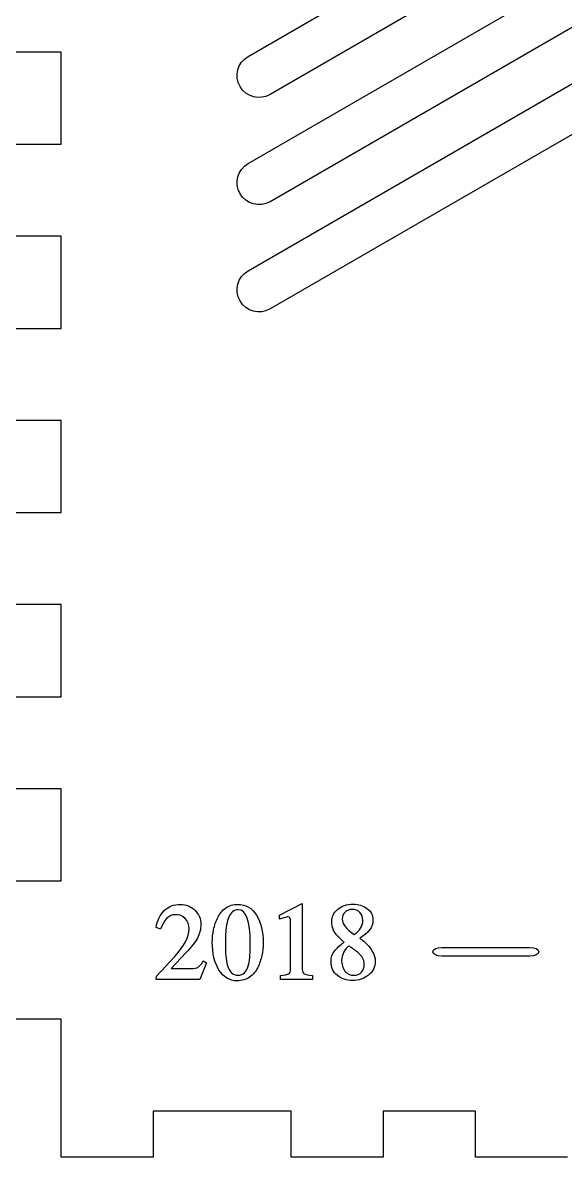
# Model space of a CAD drawing. Extents: x 0 to 1030, y 175 to 747.
# Drawn here: x 600.9 to 659.9, y 396.8 to 520 of the extents above; entities that cross this region are included whole.
import ezdxf

# ---------------------------------------------------------------- set-up
doc = ezdxf.new("R2010")
doc.units = 0
doc.layers.add('Layer_1', color=7, linetype='CONTINUOUS')

msp = doc.modelspace()

# ---------------------------------------------------------------- linework, layer by layer
at = {"layer": 'Layer_1', "color": 1}
for points in [[(625.426083, 516.331346), (724.139722, 573.323692)], [(726.526656, 569.1894), (627.813017, 512.197054)], [(625.426019, 504.689799), (724.139658, 561.682145)], [(726.526607, 557.547828), (627.812968, 500.555482)], [(625.42597, 493.048227), (724.139609, 550.040573)], [(726.526544, 545.90628), (627.812905, 488.913934)], [(600.126999, 506.809953), (605.126999, 506.809953), (605.126999, 516.809953), (600.126999, 516.809953)], [(600.126999, 486.809953), (605.126999, 486.809953), (605.126999, 496.809953), (600.126999, 496.809953)], [(600.126999, 466.809953), (605.126999, 466.809953), (605.126999, 476.809953), (600.126999, 476.809953)], [(600.126999, 446.809953), (605.126999, 446.809953), (605.126999, 456.809953), (600.126999, 456.809953)], [(600.126999, 426.809953), (605.126999, 426.809953), (605.126999, 436.809953), (600.126999, 436.809953)], [(660.126998, 396.809953), (650.126998, 396.809953), (650.126998, 401.809967), (640.126998, 401.809967), (640.126998, 396.809953), (630.126998, 396.809953), (630.126998, 401.809967), (615.126999, 401.809967), (615.126999, 396.809953), (605.126999, 396.809953), (605.126999, 411.809967), (600.126999, 411.809967)]]:
    msp.add_lwpolyline(points, dxfattribs=at)
for points in [[(625.426083, 516.331346)], [(625.426019, 504.689799)], [(625.42597, 493.048227)]]:
    msp.add_lwpolyline(points, close=True, dxfattribs=at)
at = {"layer": 'Layer_1', "color": 7}
for points in [[(628.843255, 422.652287), (628.843255, 423.093936), (631.318907, 424.360831), (631.318907, 417.201197)], [(615.927789, 421.594604), (615.428002, 421.757333)], [(630.040413, 417.201197), (630.040413, 422.419821)], [(625.669076, 420.060445), (625.668964, 420.060445)], [(618.670761, 419.002705), (617.05521, 417.305789), (619.193803, 417.305789)], [(636.387726, 419.758185), (636.364584, 419.735043)], [(646.474481, 419.603471), (656.065147, 419.603471)], [(620.925574, 417.933422), (620.193349, 416.131886), (615.428002, 416.131886), (615.462885, 416.492199), (617.450377, 418.619165)], [(620.565289, 418.131006), (620.925574, 417.933422)], [(638.0615, 417.770778), (638.061388, 417.770693)], [(656.065147, 418.638131), (646.474481, 418.638131)], [(632.411444, 416.131886), (628.947847, 416.131886), (628.947847, 416.561936)], [(632.411444, 416.561936), (632.411444, 416.131886)]]:
    msp.add_lwpolyline(points, dxfattribs=at)
for points in [[(637.898687, 422.53604)], [(627.075304, 420.072016)], [(646.474481, 419.603471)], [(639.246917, 418.096152)]]:
    msp.add_lwpolyline(points, close=True, dxfattribs=at)
at = {"layer": 'Layer_1', "color": 1}
for points in [[(624.552423, 513.070727), (623.891233, 514.215942), (624.280893, 515.670171), (625.426083, 516.331346)], [(627.813017, 512.197054), (626.667828, 511.535878), (625.213599, 511.925538), (624.552423, 513.070727)], [(624.55236, 501.42918), (623.891184, 502.574369), (624.28083, 504.028623), (625.426019, 504.689799)], [(627.812968, 500.555482), (626.667779, 499.894306), (625.21355, 500.283966), (624.55236, 501.42918)], [(624.552311, 489.787608), (623.891121, 490.932822), (624.280781, 492.387051), (625.42597, 493.048227)], [(627.812905, 488.913934), (626.667715, 488.252759), (625.213486, 488.642418), (624.552311, 489.787608)]]:
    msp.add_open_spline(points, degree=3, dxfattribs=at)
at = {"layer": 'Layer_1', "color": 7}
for points in [[(616.322957, 423.593723), (616.780119, 424.043133), (617.369012, 424.267838), (618.089638, 424.267838)], [(618.089638, 424.267838), (618.694007, 424.267838), (619.213154, 424.054751), (619.64708, 423.628577)], [(622.124001, 422.849871), (622.32547, 423.276026), (622.61217, 423.616959), (622.984101, 423.872671)], [(622.984101, 423.872671), (623.363765, 424.136116), (623.801557, 424.267838), (624.297478, 424.267838)], [(624.297478, 424.267838), (625.173062, 424.267838), (625.854929, 423.876538), (626.343079, 423.093936)], [(635.144087, 423.72157), (635.570242, 424.109004), (636.143633, 424.302721), (636.864258, 424.302721)], [(636.864258, 424.302721), (637.414403, 424.302721), (637.906429, 424.147744), (638.340336, 423.837789)], [(638.340336, 423.837789), (638.774261, 423.535604), (638.991224, 423.113315), (638.991224, 422.570922)], [(615.428002, 421.757333), (615.567476, 422.532183), (615.865795, 423.144313), (616.322957, 423.593723)], [(617.496859, 423.152046), (616.822743, 423.152046), (616.29972, 422.632898), (615.927789, 421.594604)], [(618.601024, 422.733623), (618.329828, 423.012571), (617.961773, 423.152046), (617.496859, 423.152046)], [(619.019447, 421.617859), (619.019447, 422.082754), (618.879972, 422.454675), (618.601024, 422.733623)], [(619.64708, 423.628577), (620.081006, 423.210155), (620.297969, 422.698759), (620.297969, 422.09439)], [(621.682352, 421.524866), (621.783068, 421.982028), (621.930284, 422.423696), (622.124001, 422.849871)], [(623.321159, 422.896409), (623.228176, 422.671704), (623.150687, 422.385004), (623.088693, 422.036309)], [(623.739581, 423.465933), (623.561367, 423.318707), (623.421893, 423.128866), (623.321159, 422.896409)], [(624.367215, 423.686772), (624.127006, 423.686772), (623.917795, 423.613159), (623.739581, 423.465933)], [(625.668964, 420.060445), (625.668964, 422.477996), (625.235047, 423.686772), (624.367215, 423.686772)], [(626.343079, 423.093936), (626.831229, 422.311335), (627.075304, 421.304028), (627.075304, 420.072016)], [(629.773064, 422.931235), (629.695585, 422.931235), (629.385648, 422.838252), (628.843255, 422.652287)], [(630.040413, 422.419821), (630.040413, 422.760764), (629.951296, 422.931235), (629.773064, 422.931235)], [(634.516454, 422.431448), (634.516454, 422.904095), (634.725665, 423.334135), (635.144087, 423.72157)], [(635.969304, 423.430994), (635.760084, 423.245028), (635.655473, 423.000953), (635.655473, 422.698769)], [(635.655473, 422.698769), (635.655473, 422.148624), (636.08939, 421.582976), (636.957222, 421.001824)], [(636.759639, 423.72157), (636.449702, 423.72157), (636.186258, 423.624711), (635.969304, 423.430994)], [(637.584856, 423.384512), (637.375654, 423.609217), (637.100582, 423.72157), (636.759639, 423.72157)], [(636.957222, 421.001824), (637.584865, 421.397011), (637.898687, 421.908416), (637.898687, 422.53604)], [(638.991224, 422.570922), (638.991224, 421.780569), (638.514692, 421.12969), (637.561629, 420.618285)], [(637.898687, 422.53604), (637.898687, 422.884734), (637.794076, 423.167558), (637.584856, 423.384512)], [(617.450377, 418.619165), (618.496423, 419.750443), (619.019447, 420.750007), (619.019447, 421.617859)], [(620.297969, 422.09439), (620.297969, 421.55973), (620.170113, 421.063819), (619.914401, 420.606657)], [(621.542878, 420.153381), (621.542878, 420.618294), (621.589369, 421.075456), (621.682352, 421.524866)], [(623.088693, 422.036309), (623.034449, 421.687633), (622.999586, 421.350576), (622.984101, 421.025136)], [(634.574563, 421.896779), (634.535823, 422.06726), (634.516454, 422.245483), (634.516454, 422.431448)], [(634.690782, 421.489984), (634.652042, 421.59847), (634.613303, 421.734068), (634.574563, 421.896779)], [(634.923248, 421.106444), (634.814762, 421.25367), (634.737273, 421.381517), (634.690782, 421.489984)], [(619.914401, 420.606657), (619.66644, 420.149495), (619.251894, 419.614845), (618.670761, 419.002705)], [(622.263475, 417.14306), (621.783077, 417.933413), (621.542878, 418.936853), (621.542878, 420.153381)], [(622.984101, 421.025136), (622.968673, 420.707448), (622.960959, 420.339393), (622.960959, 419.920971)], [(625.634194, 418.770323), (625.657449, 419.118999), (625.669076, 419.54904), (625.669076, 420.060445)], [(627.075304, 420.072016), (627.075304, 419.622606), (627.024946, 419.173186), (626.92423, 418.723757)], [(634.818629, 419.200317), (635.074341, 419.525738), (635.41915, 419.847301), (635.853057, 420.165008)], [(635.178941, 420.804241), (635.124698, 420.866236), (635.039467, 420.96697), (634.923248, 421.106444)], [(635.515999, 420.478811), (635.353289, 420.64154), (635.240936, 420.750017), (635.178941, 420.804241)], [(635.853057, 420.165008), (635.798833, 420.219232), (635.68648, 420.323833), (635.515999, 420.478811)], [(637.561629, 420.618285), (637.918056, 420.331585), (638.193129, 420.095252), (638.386846, 419.909287)], [(622.960959, 419.920971), (622.960959, 419.448305), (622.976453, 419.033759), (623.007441, 418.677331)], [(634.446716, 418.072896), (634.446716, 418.506803), (634.570687, 418.88261), (634.818629, 419.200317)], [(635.806688, 419.037672), (635.667214, 418.758724), (635.597477, 418.479776), (635.597477, 418.200828)], [(636.364584, 419.735043), (636.139879, 419.556829), (635.953914, 419.324372), (635.806688, 419.037672)], [(636.64342, 419.572229), (636.503945, 419.672963), (636.418714, 419.734949), (636.387726, 419.758185)], [(636.945623, 419.363018), (636.89138, 419.401758), (636.790645, 419.471495), (636.64342, 419.572229)], [(637.212944, 419.165434), (637.088954, 419.266169), (636.999847, 419.33203), (636.945623, 419.363018)], [(637.491892, 418.921369), (637.437649, 418.983345), (637.344666, 419.0647), (637.212944, 419.165434)], [(637.701103, 418.677275), (637.615853, 418.785761), (637.546116, 418.867126), (637.491892, 418.921369)], [(638.386846, 419.909287), (638.580544, 419.723321), (638.770376, 419.463752), (638.956342, 419.13058)], [(638.956342, 419.13058), (639.150059, 418.797389), (639.246917, 418.452579), (639.246917, 418.096152)], [(645.515406, 419.120815), (645.515406, 419.388192), (645.943142, 419.603471), (646.474481, 419.603471)], [(646.474481, 418.638131), (645.943142, 418.638131), (645.515406, 418.85341), (645.515406, 419.120815)], [(656.065147, 419.603471), (656.596458, 419.603471), (657.024193, 419.388192), (657.024193, 419.120815)], [(657.024193, 419.120815), (657.024193, 418.85341), (656.596458, 418.638131), (656.065147, 418.638131)], [(619.984138, 417.422008), (620.11586, 417.499506), (620.309577, 417.735839), (620.565289, 418.131006)], [(623.007441, 418.677331), (623.038448, 418.328655), (623.100442, 417.983846), (623.193425, 417.642903)], [(623.193425, 417.642903), (623.286408, 417.301979), (623.425882, 417.038534), (623.611847, 416.852569)], [(625.05307, 416.852569), (625.246769, 417.046267), (625.386243, 417.329082), (625.471493, 417.701013)], [(625.471493, 417.701013), (625.556724, 418.072943), (625.610957, 418.42938), (625.634194, 418.770323)], [(626.92423, 418.723757), (626.831248, 418.274347), (626.680146, 417.836564), (626.470926, 417.410409)], [(635.132459, 416.550309), (634.675297, 416.92224), (634.446716, 417.429769), (634.446716, 418.072896)], [(635.597477, 418.200828), (635.597477, 417.728162), (635.713705, 417.336861), (635.946162, 417.026925)], [(637.898687, 418.398327), (637.859947, 418.483558), (637.794086, 418.57654), (637.701103, 418.677275)], [(637.759325, 416.910706), (637.960775, 417.143163), (638.0615, 417.429854), (638.0615, 417.770778)], [(638.014906, 418.107751), (637.983918, 418.216237), (637.945178, 418.313096), (637.898687, 418.398327)], [(638.061388, 417.770693), (638.061388, 417.886931), (638.045894, 417.999284), (638.014906, 418.107751)], [(639.246917, 418.096152), (639.246917, 417.460757), (638.998967, 416.953228), (638.503065, 416.573564)], [(619.193803, 417.305789), (619.588971, 417.305789), (619.852415, 417.344529), (619.984138, 417.422008)], [(624.23934, 415.969157), (623.410266, 415.969157), (622.751644, 416.360458), (622.263475, 417.14306)], [(623.611847, 416.852569), (623.805546, 416.666603), (624.045745, 416.57362), (624.332445, 416.57362)], [(625.587599, 416.364353), (625.200165, 416.100889), (624.750745, 415.969157), (624.23934, 415.969157)], [(624.332445, 416.57362), (624.626896, 416.57362), (624.867105, 416.666603), (625.05307, 416.852569)], [(626.470926, 417.410409), (626.269475, 416.984235), (625.975033, 416.635549), (625.587599, 416.364353)], [(628.947847, 416.561936), (629.397276, 416.592924), (629.691728, 416.651034), (629.831202, 416.736265)], [(629.831202, 416.736265), (629.970676, 416.821496), (630.040413, 416.976473), (630.040413, 417.201197)], [(631.318907, 417.201197), (631.318907, 416.976473), (631.388644, 416.821496), (631.528118, 416.736265)], [(631.528118, 416.736265), (631.667592, 416.651034), (631.962034, 416.592924), (632.411444, 416.561936)], [(636.782894, 416.00404), (636.139766, 416.00404), (635.589621, 416.18613), (635.132459, 416.550309)], [(635.946162, 417.026925), (636.178619, 416.724741), (636.515676, 416.573649), (636.957335, 416.573649)], [(638.503065, 416.573564), (638.014915, 416.193881), (637.441525, 416.00404), (636.782894, 416.00404)], [(636.957335, 416.573649), (637.290526, 416.573649), (637.557856, 416.686001), (637.759325, 416.910706)]]:
    msp.add_open_spline(points, degree=3, dxfattribs=at)

doc.saveas('drawing.dxf')
